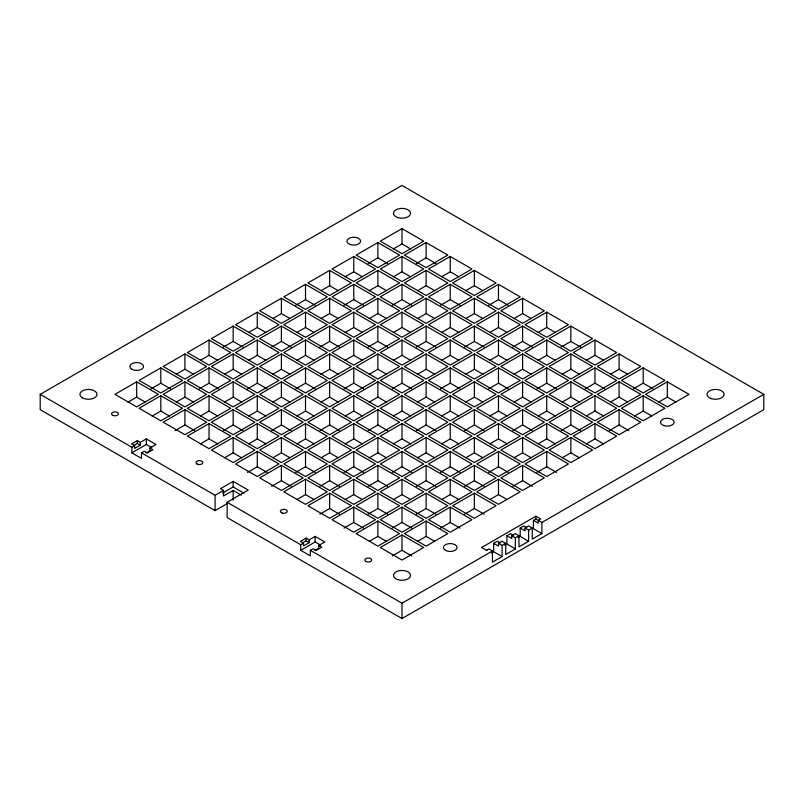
<?xml version="1.0" encoding="UTF-8"?>
<svg xmlns="http://www.w3.org/2000/svg" width="804" height="804" viewBox="0 0 804 804"><rect width="100%" height="100%" fill="white"/><g stroke="black" fill="none" stroke-linecap="round" stroke-linejoin="round"><path stroke-width="1.21" d="M226.778 503.857L215.07 510.62L40.2 409.658L40.2 394.342L402 185.453L763.8 394.342L763.8 409.658L402 618.547L227.13 517.585L227.13 502.269L248.235 490.078L233.16 481.375L220.497 488.691L223.512 490.43L223.512 495.998L233.16 490.43L241.2 495.073M136.68 381.81L114.972 394.342L136.68 406.874L158.388 394.342L136.68 381.81L136.68 397.126L127.997 402.141M160.8 367.88L139.092 380.413L160.8 392.945L182.508 380.413L160.8 367.88L160.8 383.196L170.569 388.845M184.92 353.961L163.212 366.493L184.92 379.026L206.628 366.493L184.92 353.961L184.92 369.277L193.603 374.292M209.04 340.032L187.332 352.564L209.04 365.096L230.748 352.564L209.04 340.032L209.04 355.348L200.357 360.363M233.16 326.102L211.452 338.635L233.16 351.167L254.868 338.635L233.16 326.102L233.16 341.429L242.929 347.067M257.28 312.183L235.572 324.715L257.28 337.248L278.988 324.715L257.28 312.183L257.28 327.499L248.597 332.514M281.4 298.254L259.692 310.786L281.4 323.319L303.108 310.786L281.4 298.254L281.4 313.57L272.717 318.585M305.52 284.325L283.812 296.867L305.52 309.399L327.228 296.867L305.52 284.325L305.52 299.651L295.751 305.289M329.64 270.405L307.932 282.938L329.64 295.47L351.348 282.938L329.64 270.405L329.64 285.721L320.957 290.736M353.76 256.476L332.052 269.008L353.76 281.541L375.468 269.008L353.76 256.476L353.76 271.792L345.077 276.807M377.88 242.557L356.172 255.089L377.88 267.621L399.588 255.089L377.88 242.557L377.88 257.873L387.649 263.511M402 228.627L380.292 241.16L402 253.692L423.708 241.16L402 228.627L402 243.944L393.317 248.959M151.031 388.845L160.8 383.196M176.237 374.292L184.92 369.277M223.391 347.067L233.16 341.429M368.111 263.511L377.88 257.873M160.8 395.729L139.092 408.271L160.8 420.804L182.508 408.271L160.8 395.729L160.8 411.055L152.117 416.06M184.92 381.81L163.212 394.342L184.92 406.874L206.628 394.342L184.92 381.81L184.92 397.126L176.237 402.141M209.04 367.88L187.332 380.413L209.04 392.945L230.748 380.413L209.04 367.88L209.04 383.196L199.271 388.845M233.16 353.961L211.452 366.493L233.16 379.026L254.868 366.493L233.16 353.961L233.16 369.277L224.477 374.292M257.28 340.032L235.572 352.564L257.28 365.096L278.988 352.564L257.28 340.032L257.28 355.348L248.597 360.363M281.4 326.102L259.692 338.635L281.4 351.167L303.108 338.635L281.4 326.102L281.4 341.429L271.631 347.067M305.52 312.183L283.812 324.715L305.52 337.248L327.228 324.715L305.52 312.183L305.52 327.499L296.837 332.514M329.64 298.254L307.932 310.786L329.64 323.319L351.348 310.786L329.64 298.254L329.64 313.57L338.323 318.585M353.76 284.325L332.052 296.867L353.76 309.399L375.468 296.867L353.76 284.325L353.76 299.651L343.991 305.289M377.88 270.405L356.172 282.938L377.88 295.47L399.588 282.938L377.88 270.405L377.88 285.721L386.563 290.736M402 256.476L380.292 269.008L402 281.541L423.708 269.008L402 256.476L402 271.792L393.317 276.807M426.12 242.557L404.412 255.089L426.12 267.621L447.828 255.089L426.12 242.557L426.12 257.873L435.889 263.511M320.957 318.585L329.64 313.57M369.197 290.736L377.88 285.721M416.351 263.511L426.12 257.873M184.92 409.658L163.212 422.19L184.92 434.723L206.628 422.19L184.92 409.658L184.92 424.974L175.151 430.612M209.04 395.729L187.332 408.271L209.04 420.804L230.748 408.271L209.04 395.729L209.04 411.055L200.357 416.06M233.16 381.81L211.452 394.342L233.16 406.874L254.868 394.342L233.16 381.81L233.16 397.126L224.477 402.141M257.28 367.88L235.572 380.413L257.28 392.945L278.988 380.413L257.28 367.88L257.28 383.196L247.511 388.845M281.4 353.961L259.692 366.493L281.4 379.026L303.108 366.493L281.4 353.961L281.4 369.277L272.717 374.292M305.52 340.032L283.812 352.564L305.52 365.096L327.228 352.564L305.52 340.032L305.52 355.348L296.837 360.363M329.64 326.102L307.932 338.635L329.64 351.167L351.348 338.635L329.64 326.102L329.64 341.429L319.871 347.067M353.76 312.183L332.052 324.715L353.76 337.248L375.468 324.715L353.76 312.183L353.76 327.499L345.077 332.514M377.88 298.254L356.172 310.786L377.88 323.319L399.588 310.786L377.88 298.254L377.88 313.57L369.197 318.585M402 284.325L380.292 296.867L402 309.399L423.708 296.867L402 284.325L402 299.651L392.231 305.289M426.12 270.405L404.412 282.938L426.12 295.47L447.828 282.938L426.12 270.405L426.12 285.721L417.437 290.736M450.24 256.476L428.532 269.008L450.24 281.541L471.948 269.008L450.24 256.476L450.24 271.792L441.557 276.807M140.298 442.381L137.283 440.642L131.615 443.919L134.63 445.657L134.63 448.441L140.298 445.165L140.298 442.381L146.328 438.904L155.976 444.471L149.946 447.959L149.946 450.742L146.167 452.923M133.504 445.607L137.283 443.426L140.298 445.165M40.2 394.342L131.856 447.255L134.63 445.657M131.856 447.255L131.856 452.833L146.328 444.471L151.685 447.567M131.856 452.833L141.504 458.401L141.504 452.833L144.278 451.225L147.293 452.964L152.961 449.697L149.946 447.959M209.04 423.587L187.332 436.12L209.04 448.652L230.748 436.12L209.04 423.587L209.04 438.904L217.723 443.919M233.16 409.658L211.452 422.19L233.16 434.723L254.868 422.19L233.16 409.658L233.16 424.974L223.391 430.612M257.28 395.729L235.572 408.271L257.28 420.804L278.988 408.271L257.28 395.729L257.28 411.055L248.597 416.06M281.4 381.81L259.692 394.342L281.4 406.874L303.108 394.342L281.4 381.81L281.4 397.126L272.717 402.141M305.52 367.88L283.812 380.413L305.52 392.945L327.228 380.413L305.52 367.88L305.52 383.196L295.751 388.845M329.64 353.961L307.932 366.493L329.64 379.026L351.348 366.493L329.64 353.961L329.64 369.277L320.957 374.292M353.76 340.032L332.052 352.564L353.76 365.096L375.468 352.564L353.76 340.032L353.76 355.348L345.077 360.363M377.88 326.102L356.172 338.635L377.88 351.167L399.588 338.635L377.88 326.102L377.88 341.429L368.111 347.067M402 312.183L380.292 324.715L402 337.248L423.708 324.715L402 312.183L402 327.499L393.317 332.514M426.12 298.254L404.412 310.786L426.12 323.319L447.828 310.786L426.12 298.254L426.12 313.57L417.437 318.585M450.24 284.325L428.532 296.867L450.24 309.399L471.948 296.867L450.24 284.325L450.24 299.651L440.471 305.289M474.36 270.405L452.652 282.938L474.36 295.47L496.068 282.938L474.36 270.405L474.36 285.721L465.677 290.736M200.357 443.919L209.04 438.904M233.16 437.507L211.452 450.039L233.16 462.571L254.868 450.039L233.16 437.507L233.16 452.833L224.477 457.838M257.28 423.587L235.572 436.12L257.28 448.652L278.988 436.12L257.28 423.587L257.28 438.904L248.597 443.919M281.4 409.658L259.692 422.19L281.4 434.723L303.108 422.19L281.4 409.658L281.4 424.974L271.631 430.612M305.52 395.729L283.812 408.271L305.52 420.804L327.228 408.271L305.52 395.729L305.52 411.055L296.837 416.06M329.64 381.81L307.932 394.342L329.64 406.874L351.348 394.342L329.64 381.81L329.64 397.126L320.957 402.141M353.76 367.88L332.052 380.413L353.76 392.945L375.468 380.413L353.76 367.88L353.76 383.196L343.991 388.845M377.88 353.961L356.172 366.493L377.88 379.026L399.588 366.493L377.88 353.961L377.88 369.277L369.197 374.292M402 340.032L380.292 352.564L402 365.096L423.708 352.564L402 340.032L402 355.348L393.317 360.363M426.12 326.102L404.412 338.635L426.12 351.167L447.828 338.635L426.12 326.102L426.12 341.429L435.889 347.067M450.24 312.183L428.532 324.715L450.24 337.248L471.948 324.715L450.24 312.183L450.24 327.499L441.557 332.514M474.36 298.254L452.652 310.786L474.36 323.319L496.068 310.786L474.36 298.254L474.36 313.57L465.677 318.585M498.48 284.325L476.772 296.867L498.48 309.399L520.188 296.867L498.48 284.325L498.48 299.651L488.711 305.289M416.351 347.067L426.12 341.429M257.28 451.436L235.572 463.968L257.28 476.501L278.988 463.968L257.28 451.436L257.28 466.752L247.511 472.39M281.4 437.507L259.692 450.039L281.4 462.571L303.108 450.039L281.4 437.507L281.4 452.833L272.717 457.838M305.52 423.587L283.812 436.12L305.52 448.652L327.228 436.12L305.52 423.587L305.52 438.904L296.837 443.919M329.64 409.658L307.932 422.19L329.64 434.723L351.348 422.19L329.64 409.658L329.64 424.974L319.871 430.612M353.76 395.729L332.052 408.271L353.76 420.804L375.468 408.271L353.76 395.729L353.76 411.055L345.077 416.06M377.88 381.81L356.172 394.342L377.88 406.874L399.588 394.342L377.88 381.81L377.88 397.126L369.197 402.141M402 367.88L380.292 380.413L402 392.945L423.708 380.413L402 367.88L402 383.196L392.231 388.845M426.12 353.961L404.412 366.493L426.12 379.026L447.828 366.493L426.12 353.961L426.12 369.277L417.437 374.292M450.24 340.032L428.532 352.564L450.24 365.096L471.948 352.564L450.24 340.032L450.24 355.348L441.557 360.363M474.36 326.102L452.652 338.635L474.36 351.167L496.068 338.635L474.36 326.102L474.36 341.429L464.591 347.067M498.48 312.183L476.772 324.715L498.48 337.248L520.188 324.715L498.48 312.183L498.48 327.499L489.797 332.514M522.6 298.254L500.892 310.786L522.6 323.319L544.308 310.786L522.6 298.254L522.6 313.57L513.917 318.585M141.504 452.833L215.07 495.304L223.512 490.43M222.607 493.043L233.16 486.943L243.924 493.164M281.4 465.365L259.692 477.898L281.4 490.43L303.108 477.898L281.4 465.365L281.4 480.681L271.631 486.319M305.52 451.436L283.812 463.968L305.52 476.501L327.228 463.968L305.52 451.436L305.52 466.752L295.751 472.39M329.64 437.507L307.932 450.039L329.64 462.571L351.348 450.039L329.64 437.507L329.64 452.833L320.957 457.838M353.76 423.587L332.052 436.12L353.76 448.652L375.468 436.12L353.76 423.587L353.76 438.904L345.077 443.919M377.88 409.658L356.172 422.19L377.88 434.723L399.588 422.19L377.88 409.658L377.88 424.974L368.111 430.612M402 395.729L380.292 408.271L402 420.804L423.708 408.271L402 395.729L402 411.055L393.317 416.06M426.12 381.81L404.412 394.342L426.12 406.874L447.828 394.342L426.12 381.81L426.12 397.126L417.437 402.141M450.24 367.88L428.532 380.413L450.24 392.945L471.948 380.413L450.24 367.88L450.24 383.196L440.471 388.845M474.36 353.961L452.652 366.493L474.36 379.026L496.068 366.493L474.36 353.961L474.36 369.277L465.677 374.292M498.48 340.032L476.772 352.564L498.48 365.096L520.188 352.564L498.48 340.032L498.48 355.348L489.797 360.363M522.6 326.102L500.892 338.635L522.6 351.167L544.308 338.635L522.6 326.102L522.6 341.429L512.831 347.067M546.72 312.183L525.012 324.715L546.72 337.248L568.428 324.715L546.72 312.183L546.72 327.499L538.037 332.514M305.52 479.284L283.812 491.817L305.52 504.349L327.228 491.817L305.52 479.284L305.52 494.601L296.837 499.616M329.64 465.365L307.932 477.898L329.64 490.43L351.348 477.898L329.64 465.365L329.64 480.681L319.871 486.319M353.76 451.436L332.052 463.968L353.76 476.501L375.468 463.968L353.76 451.436L353.76 466.752L343.991 472.39M377.88 437.507L356.172 450.039L377.88 462.571L399.588 450.039L377.88 437.507L377.88 452.833L369.197 457.838M402 423.587L380.292 436.12L402 448.652L423.708 436.12L402 423.587L402 438.904L393.317 443.919M426.12 409.658L404.412 422.19L426.12 434.723L447.828 422.19L426.12 409.658L426.12 424.974L416.351 430.612M450.24 395.729L428.532 408.271L450.24 420.804L471.948 408.271L450.24 395.729L450.24 411.055L441.557 416.06M474.36 381.81L452.652 394.342L474.36 406.874L496.068 394.342L474.36 381.81L474.36 397.126L465.677 402.141M498.48 367.88L476.772 380.413L498.48 392.945L520.188 380.413L498.48 367.88L498.48 383.196L488.711 388.845M522.6 353.961L500.892 366.493L522.6 379.026L544.308 366.493L522.6 353.961L522.6 369.277L531.283 374.292M546.72 340.032L525.012 352.564L546.72 365.096L568.428 352.564L546.72 340.032L546.72 355.348L538.037 360.363M570.84 326.102L549.132 338.635L570.84 351.167L592.548 338.635L570.84 326.102L570.84 341.429L580.609 347.067M513.917 374.292L522.6 369.277M561.071 347.067L570.84 341.429M329.64 493.214L307.932 505.746L329.64 518.279L351.348 505.746L329.64 493.214L329.64 508.53L319.871 514.168M353.76 479.284L332.052 491.817L353.76 504.349L375.468 491.817L353.76 479.284L353.76 494.601L345.077 499.616M377.88 465.365L356.172 477.898L377.88 490.43L399.588 477.898L377.88 465.365L377.88 480.681L368.111 486.319M402 451.436L380.292 463.968L402 476.501L423.708 463.968L402 451.436L402 466.752L392.231 472.39M426.12 437.507L404.412 450.039L426.12 462.571L447.828 450.039L426.12 437.507L426.12 452.833L417.437 457.838M450.24 423.587L428.532 436.12L450.24 448.652L471.948 436.12L450.24 423.587L450.24 438.904L441.557 443.919M474.36 409.658L452.652 422.19L474.36 434.723L496.068 422.19L474.36 409.658L474.36 424.974L464.591 430.612M498.48 395.729L476.772 408.271L498.48 420.804L520.188 408.271L498.48 395.729L498.48 411.055L489.797 416.06M522.6 381.81L500.892 394.342L522.6 406.874L544.308 394.342L522.6 381.81L522.6 397.126L513.917 402.141M546.72 367.88L525.012 380.413L546.72 392.945L568.428 380.413L546.72 367.88L546.72 383.196L556.489 388.845M570.84 353.961L549.132 366.493L570.84 379.026L592.548 366.493L570.84 353.961L570.84 369.277L562.157 374.292M594.96 340.032L573.252 352.564L594.96 365.096L616.668 352.564L594.96 340.032L594.96 355.348L586.277 360.363M536.951 388.845L546.72 383.196M353.76 507.133L332.052 519.675L353.76 532.208L375.468 519.675L353.76 507.133L353.76 522.459L343.991 528.097M377.88 493.214L356.172 505.746L377.88 518.279L399.588 505.746L377.88 493.214L377.88 508.53L368.111 514.168M402 479.284L380.292 491.817L402 504.349L423.708 491.817L402 479.284L402 494.601L393.317 499.616M426.12 465.365L404.412 477.898L426.12 490.43L447.828 477.898L426.12 465.365L426.12 480.681L416.351 486.319M450.24 451.436L428.532 463.968L450.24 476.501L471.948 463.968L450.24 451.436L450.24 466.752L440.471 472.39M474.36 437.507L452.652 450.039L474.36 462.571L496.068 450.039L474.36 437.507L474.36 452.833L465.677 457.838M498.48 423.587L476.772 436.12L498.48 448.652L520.188 436.12L498.48 423.587L498.48 438.904L489.797 443.919M522.6 409.658L500.892 422.19L522.6 434.723L544.308 422.19L522.6 409.658L522.6 424.974L512.831 430.612M546.72 395.729L525.012 408.271L546.72 420.804L568.428 408.271L546.72 395.729L546.72 411.055L538.037 416.06M570.84 381.81L549.132 394.342L570.84 406.874L592.548 394.342L570.84 381.81L570.84 397.126L562.157 402.141M594.96 367.88L573.252 380.413L594.96 392.945L616.668 380.413L594.96 367.88L594.96 383.196L585.191 388.845M619.08 353.961L597.372 366.493L619.08 379.026L640.788 366.493L619.08 353.961L619.08 369.277L610.397 374.292M309.138 539.866L306.123 538.117L300.455 541.394L303.47 543.132L303.47 545.916L309.138 542.65L309.138 539.866L315.168 536.379L324.816 541.956L318.786 545.434L318.786 548.217L315.007 550.398M302.344 543.092L306.123 540.911L309.138 542.65M227.13 502.269L300.696 544.74L303.47 543.132M300.696 544.74L300.696 550.308L315.168 541.956L320.525 545.042M300.696 550.308L310.344 555.876L310.344 550.308L313.118 548.71L316.133 550.449L321.801 547.172L318.786 545.434M377.88 521.062L356.172 533.595L377.88 546.127L399.588 533.595L377.88 521.062L377.88 536.379L369.197 541.394M402 507.133L380.292 519.675L402 532.208L423.708 519.675L402 507.133L402 522.459L392.231 528.097M426.12 493.214L404.412 505.746L426.12 518.279L447.828 505.746L426.12 493.214L426.12 508.53L416.351 514.168M450.24 479.284L428.532 491.817L450.24 504.349L471.948 491.817L450.24 479.284L450.24 494.601L441.557 499.616M474.36 465.365L452.652 477.898L474.36 490.43L496.068 477.898L474.36 465.365L474.36 480.681L464.591 486.319M498.48 451.436L476.772 463.968L498.48 476.501L520.188 463.968L498.48 451.436L498.48 466.752L488.711 472.39M522.6 437.507L500.892 450.039L522.6 462.571L544.308 450.039L522.6 437.507L522.6 452.833L531.283 457.838M546.72 423.587L525.012 436.12L546.72 448.652L568.428 436.12L546.72 423.587L546.72 438.904L538.037 443.919M570.84 409.658L549.132 422.19L570.84 434.723L592.548 422.19L570.84 409.658L570.84 424.974L561.071 430.612M594.96 395.729L573.252 408.271L594.96 420.804L616.668 408.271L594.96 395.729L594.96 411.055L586.277 416.06M619.08 381.81L597.372 394.342L619.08 406.874L640.788 394.342L619.08 381.81L619.08 397.126L610.397 402.141M643.2 367.88L621.492 380.413L643.2 392.945L664.908 380.413L643.2 367.88L643.2 383.196L633.431 388.845M513.917 457.838L522.6 452.833M402 534.992L380.292 547.524L402 560.056L423.708 547.524L402 534.992L402 550.308L392.231 555.946M426.12 521.062L404.412 533.595L426.12 546.127L447.828 533.595L426.12 521.062L426.12 536.379L417.437 541.394M450.24 507.133L428.532 519.675L450.24 532.208L471.948 519.675L450.24 507.133L450.24 522.459L440.471 528.097M474.36 493.214L452.652 505.746L474.36 518.279L496.068 505.746L474.36 493.214L474.36 508.53L464.591 514.168M498.48 479.284L476.772 491.817L498.48 504.349L520.188 491.817L498.48 479.284L498.48 494.601L489.797 499.616M522.6 465.365L500.892 477.898L522.6 490.43L544.308 477.898L522.6 465.365L522.6 480.681L512.831 486.319M546.72 451.436L525.012 463.968L546.72 476.501L568.428 463.968L546.72 451.436L546.72 466.752L536.951 472.39M570.84 437.507L549.132 450.039L570.84 462.571L592.548 450.039L570.84 437.507L570.84 452.833L562.157 457.838M594.96 423.587L573.252 436.12L594.96 448.652L616.668 436.12L594.96 423.587L594.96 438.904L586.277 443.919M619.08 409.658L597.372 422.19L619.08 434.723L640.788 422.19L619.08 409.658L619.08 424.974L609.311 430.612M643.2 395.729L621.492 408.271L643.2 420.804L664.908 408.271L643.2 395.729L643.2 411.055L634.517 416.06M667.32 381.81L645.612 394.342L667.32 406.874L689.028 394.342L667.32 381.81L667.32 397.126L676.003 402.141M658.637 402.141L667.32 397.126M763.8 394.342L541.896 522.459L541.896 533.595L533.454 528.72L533.454 520.369L538.278 523.153L538.278 520.369L540.69 518.972L535.866 516.188L481.596 547.524L486.902 550.589M493.656 543.343L498.48 546.127L498.48 543.343L502.098 545.434L502.098 556.569L493.656 551.695L493.656 543.343L497.274 541.253L500.168 542.931M506.922 535.685L511.746 538.469L511.746 535.685L515.364 537.775L515.364 548.911L506.922 544.037L506.922 535.685L510.54 533.595L513.434 535.263M541.896 533.595L532.248 539.162L532.248 528.027L528.63 530.117L528.63 541.253L520.188 536.379L520.188 528.027L523.806 525.937L526.7 527.605M533.454 520.369L535.866 518.972L541.896 522.459M486.42 550.308L488.832 548.911L492.45 551.001L492.45 562.147L502.098 556.569M498.48 543.343L502.098 541.253L505.716 543.343L505.716 554.489L515.364 548.911M511.746 535.685L515.364 533.595L518.982 535.685L518.982 546.831L528.63 541.253M520.188 528.027L525.012 530.811L525.012 528.027L528.63 525.937L532.248 528.027M310.344 550.308L402 603.221L492.45 551.001M502.098 545.434L505.716 543.343M515.364 537.775L518.982 535.685M491.515 552.941L493.656 551.695M504.781 545.283L506.922 544.037M518.047 537.615L520.188 536.379M402 243.944L410.683 248.959M450.24 271.792L458.923 276.807M474.36 285.721L483.043 290.736M498.48 299.651L508.249 305.289M522.6 313.57L531.283 318.585M546.72 327.499L555.403 332.514M594.96 355.348L603.643 360.363M619.08 369.277L627.763 374.292M643.2 383.196L652.969 388.845M402 271.792L410.683 276.807M426.12 285.721L434.803 290.736M450.24 299.651L460.009 305.289M474.36 313.57L483.043 318.585M498.48 327.499L507.163 332.514M522.6 341.429L532.369 347.067M546.72 355.348L555.403 360.363M570.84 369.277L579.523 374.292M594.96 383.196L604.729 388.845M619.08 397.126L627.763 402.141M643.2 411.055L651.883 416.06M353.76 271.792L362.443 276.807M402 299.651L411.769 305.289M426.12 313.57L434.803 318.585M450.24 327.499L458.923 332.514M474.36 341.429L484.129 347.067M498.48 355.348L507.163 360.363M570.84 397.126L579.523 402.141M594.96 411.055L603.643 416.06M619.08 424.974L628.849 430.612M329.64 285.721L338.323 290.736M353.76 299.651L363.529 305.289M377.88 313.57L386.563 318.585M402 327.499L410.683 332.514M450.24 355.348L458.923 360.363M474.36 369.277L483.043 374.292M498.48 383.196L508.249 388.845M522.6 397.126L531.283 402.141M546.72 411.055L555.403 416.06M570.84 424.974L580.609 430.612M594.96 438.904L603.643 443.919M305.52 299.651L315.289 305.289M353.76 327.499L362.443 332.514M377.88 341.429L387.649 347.067M402 355.348L410.683 360.363M426.12 369.277L434.803 374.292M450.24 383.196L460.009 388.845M474.36 397.126L483.043 402.141M498.48 411.055L507.163 416.06M522.6 424.974L532.369 430.612M546.72 438.904L555.403 443.919M570.84 452.833L579.523 457.838M281.4 313.57L290.083 318.585M305.52 327.499L314.203 332.514M329.64 341.429L339.409 347.067M353.76 355.348L362.443 360.363M377.88 369.277L386.563 374.292M402 383.196L411.769 388.845M426.12 397.126L434.803 402.141M450.24 411.055L458.923 416.06M474.36 424.974L484.129 430.612M498.48 438.904L507.163 443.919M546.72 466.752L556.489 472.39M257.28 327.499L265.963 332.514M281.4 341.429L291.169 347.067M305.52 355.348L314.203 360.363M329.64 369.277L338.323 374.292M353.76 383.196L363.529 388.845M377.88 397.126L386.563 402.141M402 411.055L410.683 416.06M426.12 424.974L435.889 430.612M450.24 438.904L458.923 443.919M474.36 452.833L483.043 457.838M498.48 466.752L508.249 472.39M522.6 480.681L532.369 486.319M257.28 355.348L265.963 360.363M281.4 369.277L290.083 374.292M305.52 383.196L315.289 388.845M329.64 397.126L338.323 402.141M353.76 411.055L362.443 416.06M377.88 424.974L387.649 430.612M402 438.904L410.683 443.919M426.12 452.833L434.803 457.838M450.24 466.752L460.009 472.39M474.36 480.681L484.129 486.319M498.48 494.601L507.163 499.616M525.012 528.027L528.63 530.117M209.04 355.348L217.723 360.363M233.16 369.277L241.843 374.292M257.28 383.196L267.049 388.845M281.4 397.126L290.083 402.141M305.52 411.055L314.203 416.06M329.64 424.974L339.409 430.612M353.76 438.904L362.443 443.919M377.88 452.833L386.563 457.838M402 466.752L411.769 472.39M426.12 480.681L435.889 486.319M450.24 494.601L458.923 499.616M474.36 508.53L484.129 514.168M209.04 383.196L218.809 388.845M233.16 397.126L241.843 402.141M257.28 411.055L265.963 416.06M281.4 424.974L291.169 430.612M305.52 438.904L314.203 443.919M329.64 452.833L338.323 457.838M353.76 466.752L363.529 472.39M377.88 480.681L387.649 486.319M402 494.601L410.683 499.616M426.12 508.53L435.889 514.168M450.24 522.459L460.009 528.097M184.92 397.126L193.603 402.141M209.04 411.055L217.723 416.06M233.16 424.974L242.929 430.612M257.28 438.904L265.963 443.919M281.4 452.833L290.083 457.838M305.52 466.752L315.289 472.39M329.64 480.681L339.409 486.319M353.76 494.601L362.443 499.616M377.88 508.53L387.649 514.168M402 522.459L411.769 528.097M426.12 536.379L434.803 541.394M136.68 397.126L145.363 402.141M160.8 411.055L169.483 416.06M184.92 424.974L194.689 430.612M233.16 452.833L241.843 457.838M257.28 466.752L267.049 472.39M281.4 480.681L291.169 486.319M305.52 494.601L314.203 499.616M329.64 508.53L339.409 514.168M353.76 522.459L363.529 528.097M377.88 536.379L386.563 541.394M402 550.308L411.769 555.946M535.866 516.188L535.866 518.972M402 603.221L402 618.547M315.168 536.379L315.168 541.956M306.123 538.117L306.123 540.911M233.16 481.375L233.16 486.943M233.16 490.43L233.16 500.178M215.07 495.304L215.07 510.62M146.328 438.904L146.328 444.471M137.283 440.642L137.283 443.426M397.739 217.572A8.532 4.925 0 0 0 410.532 213.311A8.532 4.925 0 0 0 397.739 209.04A8.532 4.925 0 0 0 397.739 217.572M711.299 398.603A8.532 4.925 0 0 0 724.092 394.342A8.532 4.925 0 0 0 711.299 390.081A8.532 4.925 0 0 0 711.299 398.603M397.739 579.634A8.532 4.925 0 0 0 410.532 575.373A8.532 4.925 0 0 0 397.739 571.111A8.532 4.925 0 0 0 397.739 579.634M113.263 415.537A3.407 1.97 0 0 0 118.379 413.839A3.407 1.97 0 0 0 113.263 412.13A3.407 1.97 0 0 0 113.263 415.537M196.98 463.968A3.407 1.97 0 0 0 202.688 463.084A3.407 1.97 0 0 0 198.508 460.672A3.407 1.97 0 0 0 196.98 463.968M282.103 513.022A3.407 1.97 0 0 0 287.219 511.314A3.407 1.97 0 0 0 282.103 509.605A3.407 1.97 0 0 0 282.103 513.022M365.82 561.443A3.407 1.97 0 0 0 371.528 560.569A3.407 1.97 0 0 0 367.348 558.157A3.407 1.97 0 0 0 365.82 561.443M350.353 244.567A6.824 3.94 0 0 0 360.584 241.16A6.824 3.94 0 0 0 350.353 237.753A6.824 3.94 0 0 0 350.353 244.567M663.913 425.607A6.824 3.94 0 0 0 674.144 422.19A6.824 3.94 0 0 0 663.913 418.783A6.824 3.94 0 0 0 663.913 425.607M445.416 550.308A6.824 3.94 0 0 0 456.833 548.539A6.824 3.94 0 0 0 448.471 543.715A6.824 3.94 0 0 0 445.416 550.308M82.41 397.819A8.532 4.925 0 0 0 96.681 395.618A8.532 4.925 0 0 0 86.229 389.588A8.532 4.925 0 0 0 82.41 397.819M131.856 369.277A6.824 3.94 0 0 0 143.273 367.508A6.824 3.94 0 0 0 134.911 362.684A6.824 3.94 0 0 0 131.856 369.277"/></g></svg>
